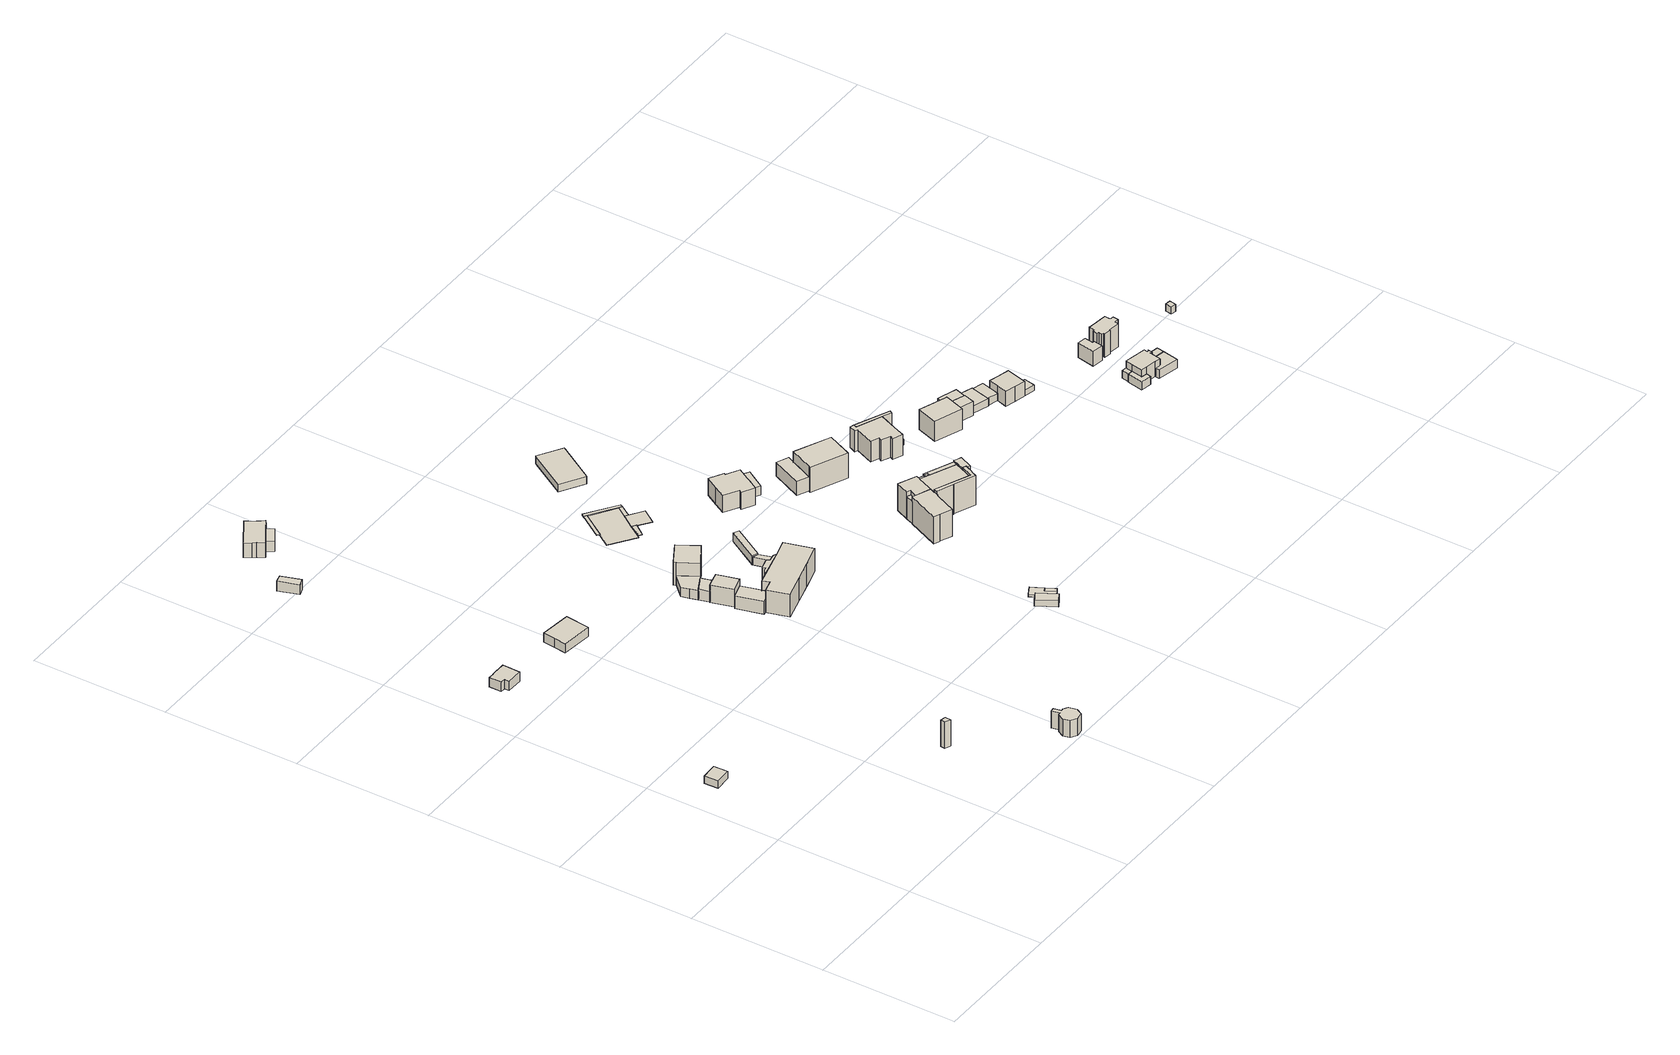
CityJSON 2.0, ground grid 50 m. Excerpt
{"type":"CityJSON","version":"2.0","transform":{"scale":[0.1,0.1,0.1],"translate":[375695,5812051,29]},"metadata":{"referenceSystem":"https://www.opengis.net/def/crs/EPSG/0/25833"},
"CityObjects":{
"building1":{"type":"Building","attributes":{"Gemeindeschluessel":"11000006","BezugspunktDach":"2200","function":"31001_1000","measuredHeight":2.75,"storeysAboveGround":1},"address":[{"country":"Germany","locality":"Berlin","thoroughfareNumber":"7 (6)","thoroughfareName":"Inselstraße"}],"geometry":[{"type":"Solid","lod":"1","boundaries":[[[[0,1,2,3]],[[4,5,6,7]],[[4,7,3,2]],[[5,4,2,1]],[[6,5,1,0]],[[7,6,0,3]]]]}]},
"building2":{"type":"Building","attributes":{"Gemeindeschluessel":"11000006","BezugspunktDach":"2200","function":"31001_1000","measuredHeight":3.69,"storeysAboveGround":1},"address":[{"country":"Germany","locality":"Berlin","thoroughfareNumber":"7 (2)","thoroughfareName":"Inselstraße"}],"geometry":[{"type":"Solid","lod":"1","boundaries":[[[[8,9,10,11,12,13,14,15]],[[16,17,18,19,20,21,22,23]],[[16,23,15,14]],[[17,16,14,13]],[[18,17,13,12]],[[19,18,12,11]],[[20,19,11,10]],[[21,20,10,9]],[[22,21,9,8]],[[23,22,8,15]]]]}]},
"building3":{"type":"Building","attributes":{"name":"Jugenderholungsstätte","Gemeindeschluessel":"11000006","BezugspunktDach":"2200","function":"31001_1020","measuredHeight":4.26,"storeysAboveGround":1},"address":[{"country":"Germany","locality":"Berlin","thoroughfareNumber":"7","thoroughfareName":"Inselstraße"}],"geometry":[{"type":"Solid","lod":"1","boundaries":[[[[24,25,26,27,28]],[[29,30,31,32,33]],[[29,33,28,27]],[[30,29,27,26]],[[31,30,26,25]],[[32,31,25,24]],[[33,32,24,28]]]]}]},
"building4":{"type":"Building","attributes":{"Gemeindeschluessel":"11000006","BezugspunktDach":"2200","function":"31001_1000","measuredHeight":10.37,"storeysAboveGround":1},"address":[{"country":"Germany","locality":"Berlin","thoroughfareNumber":"7 (9)","thoroughfareName":"Inselstraße"}],"geometry":[{"type":"Solid","lod":"1","boundaries":[[[[34,35,36,37]],[[38,39,40,41]],[[38,41,37,36]],[[39,38,36,35]],[[40,39,35,34]],[[41,40,34,37]]]]}]},
"building5":{"type":"Building","attributes":{"Gemeindeschluessel":"11000006","BezugspunktDach":"2200","function":"51009_1610","measuredHeight":3.86,"storeysAboveGround":0},"address":[{"country":"Germany","locality":"Berlin"}],"geometry":[{"type":"Solid","lod":"1","boundaries":[[[[42,43,44,45]],[[46,47,48,49]],[[46,49,45,44]],[[47,46,44,43]],[[48,47,43,42]],[[49,48,42,45]]]]}]},
"building6":{"type":"Building","attributes":{"Gemeindeschluessel":"11000006","BezugspunktDach":"2200","function":"31001_1000","measuredHeight":6.76,"storeysAboveGround":1},"address":[{"country":"Germany","locality":"Berlin","thoroughfareNumber":"3A (2)","thoroughfareName":"Inselstraße"}],"geometry":[{"type":"Solid","lod":"1","boundaries":[[[[50,51,52,53,54,55,56,57,58,59,60,61]],[[62,63,64,65,66,67,68,69,70,71,72,73]],[[62,73,61,60]],[[63,62,60,59]],[[64,63,59,58]],[[65,64,58,57]],[[66,65,57,56]],[[67,66,56,55]],[[68,67,55,54]],[[69,68,54,53]],[[70,69,53,52]],[[71,70,52,51]],[[72,71,51,50]],[[73,72,50,61]]]]}]},
"building7":{"type":"Building","attributes":{"Gemeindeschluessel":"11000006","function":"31001_2444"},"address":[{"country":"Germany","locality":"Berlin","thoroughfareNumber":"10 (2)","thoroughfareName":"Inselstraße"}],"children":["building7-1","building7-2"]},
"building7-1":{"type":"BuildingPart","attributes":{"BezugspunktDach":"2200","measuredHeight":7.6,"storeysAboveGround":1},"parents":["building7"],"geometry":[{"type":"MultiSurface","lod":"1","boundaries":[[[74,75,76,77,78,79,80,81,82,83,84,85,86,87,88]],[[89,90,91,92,93,94,95,96,97,98,99,100,101,102,103]],[[89,103,88,87]],[[90,89,87,86]],[[91,90,86,85]],[[92,91,85,84]],[[93,92,84,83]],[[94,93,83,82]],[[95,94,82,81]],[[96,95,81,80]],[[104,105,80,79]],[[106,104,97,79,78]],[[99,98,78,77]],[[100,99,77,76]],[[101,100,76,75]],[[102,101,75,74]],[[103,102,74,88]],[[97,96,105,104]],[[98,97,104,106]]]}]},
"building7-2":{"type":"BuildingPart","attributes":{"BezugspunktDach":"2200","measuredHeight":4.21,"storeysAboveGround":1},"parents":["building7"],"geometry":[{"type":"MultiSurface","lod":"1","boundaries":[[[107,108,109,105,104,106]],[[97,96,110,111,99,98]],[[110,96,105,109]],[[111,110,109,108]],[[99,111,108,107]],[[98,99,107,106]],[[112,97,98,106,104]],[[97,104,105,96]]]}]},
"building8":{"type":"Building","attributes":{"Gemeindeschluessel":"11000006","function":"31001_1010"},"address":[{"country":"Germany","locality":"Berlin","thoroughfareNumber":"3A, 5","thoroughfareName":"Inselstraße"}],"children":["building8-1","building8-2","building8-3","building8-4","building8-5","building8-6","building8-7","building8-8"]},
"building8-1":{"type":"BuildingPart","attributes":{"BezugspunktDach":"2200","measuredHeight":9,"storeysAboveGround":2},"parents":["building8"],"geometry":[{"type":"MultiSurface","lod":"1","boundaries":[[[113,114,115,116,117,118,119,120,121,122,123,124]],[[125,126,127,128,129,130,131,132,133,134,135,136]],[[137,138,139,124,123]],[[140,125,136,141,142]],[[143,137,123,122]],[[126,125,140,144]],[[127,126,122,121]],[[128,127,145,146,120]],[[129,128,120,119]],[[130,129,119,118]],[[131,130,118,117]],[[132,131,117,116]],[[133,132,116,115]],[[134,133,115,114]],[[135,134,114,113]],[[136,135,113,124]],[[140,142,138,137]],[[142,141,139,138]],[[144,140,137,143]],[[121,120,146,145]]]}]},
"building8-2":{"type":"BuildingPart","attributes":{"BezugspunktDach":"2200","measuredHeight":4.1,"storeysAboveGround":2},"parents":["building8"],"geometry":[{"type":"MultiSurface","lod":"1","boundaries":[[[147,148,149,150,151,152]],[[153,154,155,156,157,158]],[[153,158,152,151]],[[154,150,154,155]],[[155,149,159,160,161,162]],[[157,156,148,147]],[[158,157,147,152]],[[154,153,151,150]],[[155,154,150,149]],[[163,156,162,161,164,148]],[[164,161,160,159]]]}]},
"building8-3":{"type":"BuildingPart","attributes":{"BezugspunktDach":"2200","measuredHeight":5.88,"storeysAboveGround":2},"parents":["building8"],"geometry":[{"type":"MultiSurface","lod":"1","boundaries":[[[165,166,167,168,169]],[[161,160,170,171,156]],[[164,148,156,169,168]],[[159,164,161,168,167]],[[170,160,167,166]],[[156,171,165,169]],[[161,156,148,164]],[[160,161,164,159]],[[172,171,173,174,165]],[[170,166,174,173]]]}]},
"building8-4":{"type":"BuildingPart","attributes":{"BezugspunktDach":"2200","measuredHeight":4.37,"storeysAboveGround":2},"parents":["building8"],"geometry":[{"type":"Solid","lod":"1","boundaries":[[[[175,176,177,178]],[[179,180,181,182]],[[179,182,178,177]],[[180,179,177,176]],[[181,180,176,175]],[[182,181,175,183,184,178]],[[178,184,183,175]]]]}]},
"building8-5":{"type":"BuildingPart","attributes":{"BezugspunktDach":"2200","measuredHeight":8.11,"storeysAboveGround":2},"parents":["building8"],"geometry":[{"type":"MultiSurface","lod":"1","boundaries":[[[120,185,186,187,188,189,190,191,192,193,194,195,196,197,198,199,121]],[[200,201,202,203,204,205,206,207,208,209,210,211,212,213,214,146,145]],[[200,145,121,199]],[[201,200,199,198]],[[202,201,198,197]],[[203,202,197,196]],[[204,203,196,195]],[[205,204,195,194]],[[206,205,194,193]],[[207,206,193,192]],[[208,207,192,191]],[[209,208,191,190]],[[210,209,190,189]],[[211,210,189,188]],[[212,211,188,187]],[[213,212,187,186]],[[214,213,186,185]],[[146,214,185,120]],[[120,215,120,121]],[[145,146,215,120,121]]]}]},
"building8-6":{"type":"BuildingPart","attributes":{"BezugspunktDach":"2200","measuredHeight":6.03,"storeysAboveGround":2},"parents":["building8"],"geometry":[{"type":"MultiSurface","lod":"1","boundaries":[[[216,139,138,137,143,217,218,219]],[[220,221,144,140,142,141,222,223]],[[220,223,219,224,225]],[[221,220,218,225,226,217]],[[144,221,217,143]],[[222,141,139,216]],[[223,222,216,219]],[[225,224,219,218]],[[217,226,225,218]],[[144,143,137,140]],[[142,140,137,138]],[[141,142,138,139,227]]]}]},
"building8-7":{"type":"BuildingPart","attributes":{"BezugspunktDach":"2200","measuredHeight":8.34,"storeysAboveGround":2},"parents":["building8"],"geometry":[{"type":"MultiSurface","lod":"1","boundaries":[[[228,229,230,231,232]],[[233,234,226,224,235]],[[174,165,171,173,233,235,232,231]],[[234,233,231,230],[170,166,174,173]],[[226,234,230,229]],[[219,218,225,218,217,226,229,228]],[[235,224,228,232]],[[173,171,165,174]],[[174,166,170,173]],[[224,225,218,219]],[[226,217,218,225]]]}]},
"building8-8":{"type":"BuildingPart","attributes":{"BezugspunktDach":"2200","measuredHeight":11.06,"storeysAboveGround":2},"parents":["building8"],"geometry":[{"type":"MultiSurface","lod":"1","boundaries":[[[236,237,238,239,240]],[[184,183,155,153,241]],[[184,241,240,239]],[[183,175,178,239,238]],[[155,183,238,237]],[[153,151,150,154,150,149,237,236]],[[241,153,236,240]],[[184,178,175,183]],[[154,150,151,153]],[[155,242,149,150,154]]]}]},
"building9":{"type":"Building","attributes":{"Gemeindeschluessel":"11000006","function":"51009_1610"},"address":[{"country":"Germany","locality":"Berlin"}],"children":["building9-1","building9-2"]},
"building9-1":{"type":"BuildingPart","attributes":{"BezugspunktDach":"2200","measuredHeight":3.92,"storeysAboveGround":0},"parents":["building9"],"geometry":[{"type":"MultiSurface","lod":"1","boundaries":[[[243,244,245,246,247]],[[248,249,250,251,252]],[[248,252,247,246]],[[249,248,246,245]],[[250,249,245,244]],[[251,250,244,243]],[[253,254,243,247]],[[255,252,251,254,253]]]}]},
"building9-2":{"type":"BuildingPart","attributes":{"BezugspunktDach":"2200","measuredHeight":3.12,"storeysAboveGround":0},"parents":["building9"],"geometry":[{"type":"MultiSurface","lod":"1","boundaries":[[[256,257,254,253]],[[251,258,259,252]],[[258,251,254,257]],[[259,258,257,256]],[[252,259,256,253]],[[251,252,253,254,260]]]}]},
"building10":{"type":"Building","attributes":{"Gemeindeschluessel":"11000006","BezugspunktDach":"2200","function":"51009_1610","measuredHeight":0.164,"storeysAboveGround":0},"address":[{"country":"Germany","locality":"Berlin"}],"geometry":[{"type":"Solid","lod":"1","boundaries":[[[[261,262,263,264]],[[265,266,267,268]],[[265,268,264,263]],[[266,265,263,262]],[[267,266,262,261]],[[268,267,261,264]]]]}]},
"building11":{"type":"Building","attributes":{"Gemeindeschluessel":"11000006","BezugspunktDach":"2200","function":"51009_1610","measuredHeight":0.086,"storeysAboveGround":0},"address":[{"country":"Germany","locality":"Berlin"}],"geometry":[{"type":"Solid","lod":"1","boundaries":[[[[269,270,271,272]],[[273,274,275,276]],[[273,276,272,271]],[[274,273,271,270]],[[275,274,270,269]],[[276,275,269,272]]]]}]},
"building12":{"type":"Building","attributes":{"Gemeindeschluessel":"11000006","BezugspunktDach":"2200","function":"31001_1010","measuredHeight":0.118,"storeysAboveGround":3},"address":[{"country":"Germany","locality":"Berlin","thoroughfareNumber":"8","thoroughfareName":"Inselstraße"}],"geometry":[{"type":"Solid","lod":"1","boundaries":[[[[277,278,279,280,281,282,283]],[[284,285,286,287,288,289,290]],[[284,290,283,282]],[[285,284,282,281]],[[286,285,281,280]],[[287,286,280,279]],[[288,287,279,278]],[[289,288,278,277]],[[290,289,277,283]]]]}]},
"building13":{"type":"Building","attributes":{"Gemeindeschluessel":"11000006","BezugspunktDach":"2200","function":"31001_2444","measuredHeight":2.35,"storeysAboveGround":1},"address":[{"country":"Germany","locality":"Berlin","thoroughfareNumber":"3A (1)","thoroughfareName":"Inselstraße"}],"geometry":[{"type":"Solid","lod":"1","boundaries":[[[[291,292,293,294]],[[295,296,297,298]],[[295,298,294,293]],[[296,295,293,292]],[[297,296,292,291]],[[298,297,291,294]]]]}]},
"building14":{"type":"Building","attributes":{"Gemeindeschluessel":"11000006","BezugspunktDach":"2200","function":"51009_1610","measuredHeight":0.199,"storeysAboveGround":0},"address":[{"country":"Germany","locality":"Berlin"}],"geometry":[{"type":"Solid","lod":"1","boundaries":[[[[299,300,301,302,303,304]],[[305,306,307,308,309,310]],[[305,310,304,303]],[[306,305,303,302]],[[307,306,302,301]],[[308,307,301,300]],[[309,308,300,299]],[[310,309,299,304]]]]}]},
"building15":{"type":"Building","attributes":{"Gemeindeschluessel":"11000006","BezugspunktDach":"2200","function":"31001_1313","measuredHeight":0.756,"storeysAboveGround":1},"address":[{"country":"Germany","locality":"Berlin","thoroughfareNumber":"1A (2)","thoroughfareName":"Inselstraße"}],"geometry":[{"type":"Solid","lod":"1","boundaries":[[[[311,312,313,314,315,316]],[[317,318,319,320,321,322]],[[317,322,316,315]],[[318,317,315,314]],[[319,318,314,313]],[[320,319,313,312]],[[321,320,312,311]],[[322,321,311,316]]]]}]},
"building16":{"type":"Building","attributes":{"Gemeindeschluessel":"11000006","BezugspunktDach":"2200","function":"51009_1610","measuredHeight":0.513,"storeysAboveGround":0},"address":[{"country":"Germany","locality":"Berlin"}],"geometry":[{"type":"Solid","lod":"1","boundaries":[[[[262,323,324,325,326,263]],[[327,328,329,286,285,330]],[[327,330,263,326]],[[328,327,326,325]],[[329,328,325,324]],[[286,329,324,323]],[[285,286,323,262]],[[330,285,262,263]]]]}]},
"building17":{"type":"Building","attributes":{"Gemeindeschluessel":"11000006","BezugspunktDach":"2200","function":"51009_1610","measuredHeight":0.758,"storeysAboveGround":0},"address":[{"country":"Germany","locality":"Berlin"}],"geometry":[{"type":"Solid","lod":"1","boundaries":[[[[312,331,314,313]],[[318,332,320,319]],[[318,319,313,314]],[[332,318,314,331]],[[320,332,331,312]],[[319,320,312,313]]]]}]},
"building18":{"type":"Building","attributes":{"Gemeindeschluessel":"11000006","BezugspunktDach":"2200","function":"51009_1610","measuredHeight":0.338,"storeysAboveGround":0},"address":[{"country":"Germany","locality":"Berlin"}],"geometry":[{"type":"Solid","lod":"1","boundaries":[[[[306,324,323,305]],[[280,333,334,279]],[[280,279,305,323]],[[333,280,323,324]],[[334,333,324,306]],[[279,334,306,305]]]]}]},
"building19":{"type":"Building","attributes":{"Gemeindeschluessel":"11000006","BezugspunktDach":"2200","function":"31001_1010","measuredHeight":7.37,"storeysAboveGround":2},"address":[{"country":"Germany","locality":"Berlin","thoroughfareNumber":"6A","thoroughfareName":"Inselstraße"}],"geometry":[{"type":"Solid","lod":"1","boundaries":[[[[335,336,337,338,339,340,341,342,343,344,345,346]],[[347,348,349,350,351,352,353,354,355,356,357,358]],[[347,358,346,345]],[[348,347,345,344]],[[349,348,344,343]],[[350,349,343,342]],[[351,350,342,341]],[[352,351,341,340]],[[353,352,340,339]],[[354,353,339,338]],[[355,354,338,337]],[[356,355,337,336]],[[357,356,336,335]],[[358,357,335,346]]]]}]},
"building20":{"type":"Building","attributes":{"Gemeindeschluessel":"11000006","BezugspunktDach":"2200","function":"31001_2444","measuredHeight":3,"storeysAboveGround":1},"address":[{"country":"Germany","locality":"Berlin","thoroughfareNumber":"8 (1)","thoroughfareName":"Inselstraße"}],"geometry":[{"type":"Solid","lod":"1","boundaries":[[[[359,360,361,362,363,364]],[[365,366,367,368,369,370]],[[365,370,364,363]],[[366,365,363,362]],[[367,366,362,361]],[[368,367,361,360]],[[369,368,360,359]],[[370,369,359,364]]]]}]},
"building21":{"type":"Building","attributes":{"Gemeindeschluessel":"11000006","BezugspunktDach":"2200","function":"31001_2463","measuredHeight":3.41,"storeysAboveGround":1},"address":[{"country":"Germany","locality":"Berlin","thoroughfareNumber":"6A (1)","thoroughfareName":"Inselstraße"}],"geometry":[{"type":"Solid","lod":"1","boundaries":[[[[371,372,373,374,375,376]],[[377,378,379,380,381,382]],[[377,382,376,375]],[[378,377,375,374]],[[379,378,374,373]],[[380,379,373,372]],[[381,380,372,371]],[[382,381,371,376]]]]}]},
"building22":{"type":"Building","attributes":{"Gemeindeschluessel":"11000006","function":"31001_1010"},"address":[{"country":"Germany","locality":"Berlin","thoroughfareNumber":"1A, 3","thoroughfareName":"Inselstraße"}],"children":["building22-1","building22-2","building22-3","building22-4","building22-5","building22-6","building22-7","building22-8"]},
"building22-1":{"type":"BuildingPart","attributes":{"BezugspunktDach":"2200","measuredHeight":10.63,"storeysAboveGround":2},"parents":["building22"],"geometry":[{"type":"MultiSurface","lod":"1","boundaries":[[[383,384,385,386,387,388,389]],[[390,391,392,393,394,395,396]],[[389,397,389,398]],[[391,390,399,400,401,402,388,387]],[[396,389,383,403,383,389]],[[404,396,397,389,398,405]],[[405,398,388,390,406]],[[402,401,400,399]],[[407,392,408,391,387,386]],[[409,393,410,411,385]],[[412,392,386,411,410]],[[393,385,384,394]],[[394,384,383,395]],[[403,383,413]]]}]},
"building22-2":{"type":"BuildingPart","attributes":{"BezugspunktDach":"2200","measuredHeight":8.77,"storeysAboveGround":2},"parents":["building22"],"geometry":[{"type":"MultiSurface","lod":"1","boundaries":[[[401,414,415,416,417,402]],[[418,419,420,421,400,399]],[[419,418,417,416]],[[418,399,402,417]],[[422,420,419,416,415]],[[421,420,415,414]],[[400,421,414,401]],[[423,399,400,401,402]]]}]},
"building22-3":{"type":"BuildingPart","attributes":{"BezugspunktDach":"2200","measuredHeight":8.85,"storeysAboveGround":2},"parents":["building22"],"geometry":[{"type":"Solid","lod":"1","boundaries":[[[[424,425,426,427]],[[428,429,430,431]],[[428,431,427,426]],[[429,428,426,425]],[[429,425,424,430]],[[431,430,424,427]]]]}]},
"building22-4":{"type":"BuildingPart","attributes":{"BezugspunktDach":"2200","measuredHeight":10.6,"storeysAboveGround":2},"parents":["building22"],"geometry":[{"type":"MultiSurface","lod":"1","boundaries":[[[432,433,434,435,436,437,383,389,398,438,439,440,441]],[[442,431,430,405,396,395,443,444,445,446,447,448,449]],[[442,449,441,440]],[[431,442,440,439]],[[424,427,439,438]],[[444,443,437,436]],[[445,444,436,435]],[[446,445,435,434]],[[447,446,434,433]],[[448,447,433,432]],[[449,448,432,441]],[[430,431,427,424]],[[405,430,438,398]],[[396,405,398,389]],[[389,383,395,396]],[[443,395,383,437]]]}]},
"building22-5":{"type":"BuildingPart","attributes":{"BezugspunktDach":"2200","measuredHeight":10.68,"storeysAboveGround":2},"parents":["building22"],"geometry":[{"type":"MultiSurface","lod":"1","boundaries":[[[450,438,398,388,451,452,453,454]],[[455,456,457,390,405,430,429,428]],[[455,428,454,453]],[[456,455,453,452]],[[457,456,452,451]],[[390,457,451,388],[418,399,402,417]],[[430,438,398,405,398,438]],[[425,424,438,450]],[[426,425,450,454]],[[402,399,418,417]],[[405,458,390,388,398]],[[429,430,424,425]],[[428,429,425,426]]]}]},
"building22-6":{"type":"BuildingPart","attributes":{"BezugspunktDach":"2200","measuredHeight":10.63,"storeysAboveGround":2},"parents":["building22"],"geometry":[{"type":"MultiSurface","lod":"1","boundaries":[[[459,387,386,460,461,462]],[[463,464,392,391,465,466]],[[416,415,462,461]],[[463,466,467,420,419]],[[464,463,461,460]],[[465,391,468,400,421,414,401,387,459]],[[415,414,459,462]],[[466,465,421,420]],[[419,420,467,415,416]],[[460,386,392,464]],[[469,391,470,392,386,387]],[[401,414,421,400,468]],[[420,421,414,415]]]}]},
"building22-7":{"type":"BuildingPart","attributes":{"BezugspunktDach":"2200","measuredHeight":11.89,"storeysAboveGround":2},"parents":["building22"],"geometry":[{"type":"MultiSurface","lod":"1","boundaries":[[[471,472,473,474,475,476,477]],[[410,464,478,479,480,481,393]],[[411,385,393,477,476]],[[460,386,411,410,476,475]],[[478,464,475,474]],[[479,478,474,473]],[[480,479,473,472]],[[481,480,472,471]],[[410,393,385,411]],[[410,411,386,392,482]],[[464,392,386,460]],[[393,481,471,477]]]}]},
"building22-8":{"type":"BuildingPart","attributes":{"BezugspunktDach":"2200","measuredHeight":11.72,"storeysAboveGround":2},"parents":["building22"],"geometry":[{"type":"MultiSurface","lod":"1","boundaries":[[[483,484,485,486,487,488,489,490,491,492]],[[395,394,393,481,493,494,495,496,497,443]],[[395,383,437,492,491]],[[394,384,383,395,491,490]],[[393,385,384,394,490,489]],[[471,477,393,489,488]],[[493,481,488,487]],[[494,493,487,486]],[[495,494,486,485]],[[496,495,485,484]],[[497,496,484,483]],[[443,497,483,492]],[[443,437,383,395]],[[395,383,384,394]],[[394,384,385,393]],[[498,481,393,477,471]]]}]},
"building23":{"type":"Building","attributes":{"Gemeindeschluessel":"11000006","function":"31001_1010"},"address":[{"country":"Germany","locality":"Berlin","thoroughfareNumber":"6","thoroughfareName":"Inselstraße"}],"children":["building23-1","building23-2"]},
"building23-1":{"type":"BuildingPart","attributes":{"BezugspunktDach":"2200","measuredHeight":9.88,"storeysAboveGround":3},"parents":["building23"],"geometry":[{"type":"MultiSurface","lod":"1","boundaries":[[[499,500,501,502,503]],[[504,505,506,507,508]],[[504,508,503,502]],[[509,510,511,502,501]],[[505,504,512,513,514,515,509]],[[506,505,501,500]],[[507,506,500,499]],[[508,507,499,503]],[[509,515,514,510]],[[511,510,514,513,512]]]}]},
"building23-2":{"type":"BuildingPart","attributes":{"BezugspunktDach":"2200","measuredHeight":6.49,"storeysAboveGround":3},"parents":["building23"],"geometry":[{"type":"Solid","lod":"1","boundaries":[[[[511,510,509,516,517,518]],[[519,520,515,514,513,521]],[[519,521,518,517]],[[520,519,517,516]],[[515,520,516,509]],[[521,513,511,518]],[[514,515,509,510]],[[513,514,510,511]]]]}]},
"building24":{"type":"Building","attributes":{"Gemeindeschluessel":"11000006","BezugspunktDach":"2200","function":"31001_1010","measuredHeight":8.14,"storeysAboveGround":2},"address":[{"country":"Germany","locality":"Berlin","thoroughfareNumber":"4A","thoroughfareName":"Inselstraße"}],"geometry":[{"type":"Solid","lod":"1","boundaries":[[[[522,523,524,525,526,527,528,529,530,531,532,533,534]],[[535,536,537,538,539,540,541,542,543,544,545,546,547]],[[535,547,534,533]],[[536,535,533,532]],[[537,536,532,531]],[[538,537,531,530]],[[539,538,530,529]],[[540,539,529,528]],[[541,540,528,527]],[[542,541,527,526]],[[543,542,526,525]],[[544,543,525,524]],[[545,544,524,523]],[[546,545,523,522]],[[547,546,522,534]]]]}]},
"building25":{"type":"Building","attributes":{"Gemeindeschluessel":"11000006","BezugspunktDach":"2200","function":"51009_1610","measuredHeight":7.48,"storeysAboveGround":0},"address":[{"country":"Germany","locality":"Berlin"}],"geometry":[{"type":"Solid","lod":"1","boundaries":[[[[528,548,549,530,529]],[[550,551,552,553,554]],[[550,554,529,530]],[[551,550,530,549]],[[552,551,549,548]],[[553,552,548,528]],[[554,553,528,529]]]]}]},
"building26":{"type":"Building","attributes":{"Gemeindeschluessel":"11000006","BezugspunktDach":"2200","function":"31001_2463","measuredHeight":2.17,"storeysAboveGround":1},"address":[{"country":"Germany","locality":"Berlin","thoroughfareNumber":"4A (1)","thoroughfareName":"Inselstraße"}],"geometry":[{"type":"Solid","lod":"1","boundaries":[[[[555,556,557,558]],[[540,559,560,541]],[[540,541,558,557]],[[559,540,557,556]],[[560,559,556,555]],[[541,560,555,558]]]]}]},
"building27":{"type":"Building","attributes":{"Gemeindeschluessel":"11000006","function":"31001_1010"},"address":[{"country":"Germany","locality":"Berlin","thoroughfareNumber":"4","thoroughfareName":"Inselstraße"}],"children":["building27-1","building27-2","building27-3"]},
"building27-1":{"type":"BuildingPart","attributes":{"BezugspunktDach":"2200","measuredHeight":8.43,"storeysAboveGround":1},"parents":["building27"],"geometry":[{"type":"MultiSurface","lod":"1","boundaries":[[[561,562,563,564,565,566]],[[567,568,569,570,571,572]],[[567,572,566,565]],[[568,567,565,564]],[[569,568,564,563]],[[570,573,574,563,562]],[[571,570,562,561]],[[572,571,561,566]],[[569,574,573,570]]]}]},
"building27-2":{"type":"BuildingPart","attributes":{"BezugspunktDach":"2200","measuredHeight":5.52,"storeysAboveGround":1},"parents":["building27"],"geometry":[{"type":"MultiSurface","lod":"1","boundaries":[[[575,576,574,573]],[[569,577,578,570]],[[577,579,580,569,574,576]],[[578,577,576,575]],[[570,578,575,573]],[[569,581,570,573,574]],[[569,580,579,577,582]]]}]},
"building27-3":{"type":"BuildingPart","attributes":{"BezugspunktDach":"2200","measuredHeight":5.83,"storeysAboveGround":1},"parents":["building27"],"geometry":[{"type":"MultiSurface","lod":"1","boundaries":[[[579,583,584,585,586]],[[587,588,589,577,568]],[[587,568,586,585]],[[588,587,585,584]],[[589,588,584,583]],[[577,589,583,579]],[[568,569,580,586]],[[577,579,580,569]]]}]},
"building28":{"type":"Building","attributes":{"Gemeindeschluessel":"11000006","BezugspunktDach":"2200","function":"31001_2463","measuredHeight":2.92,"storeysAboveGround":1},"address":[{"country":"Germany","locality":"Berlin","thoroughfareNumber":"4 (1)","thoroughfareName":"Inselstraße"}],"geometry":[{"type":"Solid","lod":"1","boundaries":[[[[590,591,592,593,594,595]],[[589,596,597,598,599,600]],[[589,600,595,594]],[[596,589,594,593]],[[597,596,593,592]],[[598,597,592,591]],[[599,598,591,590]],[[600,599,590,595]]]]}]},
"building29":{"type":"Building","attributes":{"Gemeindeschluessel":"11000006","BezugspunktDach":"2200","function":"31001_2463","measuredHeight":2.87,"storeysAboveGround":1},"address":[{"country":"Germany","locality":"Berlin","thoroughfareNumber":"2A (1)","thoroughfareName":"Inselstraße"}],"geometry":[{"type":"Solid","lod":"1","boundaries":[[[[601,602,603,604,605,606]],[[607,608,609,610,611,612]],[[607,612,606,605]],[[608,607,605,604]],[[609,608,604,603]],[[610,609,603,602]],[[611,610,602,601]],[[612,611,601,606]]]]}]},
"building30":{"type":"Building","attributes":{"Gemeindeschluessel":"11000006","BezugspunktDach":"2200","function":"31001_1010","measuredHeight":8.57,"storeysAboveGround":1},"address":[{"country":"Germany","locality":"Berlin","thoroughfareNumber":"2A","thoroughfareName":"Inselstraße"}],"geometry":[{"type":"Solid","lod":"1","boundaries":[[[[613,614,615,616,617,618,619]],[[611,610,620,621,622,623,624]],[[611,624,619,618]],[[610,611,618,617]],[[620,610,617,616]],[[621,620,616,615]],[[622,621,615,614]],[[623,622,614,613]],[[624,623,613,619]]]]}]},
"building31":{"type":"Building","attributes":{"Gemeindeschluessel":"11000006","BezugspunktDach":"2200","function":"31001_1000","measuredHeight":2.28,"storeysAboveGround":1},"address":[{"country":"Germany","locality":"Berlin","thoroughfareNumber":"2A (2)","thoroughfareName":"Inselstraße"}],"geometry":[{"type":"Solid","lod":"1","boundaries":[[[[625,626,627,628]],[[629,630,631,632]],[[629,632,628,627]],[[630,629,627,626]],[[631,630,626,625]],[[632,631,625,628]]]]}]},
"building32":{"type":"Building","attributes":{"Gemeindeschluessel":"11000006","BezugspunktDach":"2200","function":"51009_1610","measuredHeight":3.28,"storeysAboveGround":0},"address":[{"country":"Germany","locality":"Berlin"}],"geometry":[{"type":"Solid","lod":"1","boundaries":[[[[633,634,635,636,637,638]],[[639,640,641,642,643,644]],[[639,644,638,637]],[[640,639,637,636]],[[641,640,636,635]],[[642,641,635,634]],[[643,642,634,633]],[[644,643,633,638]]]]}]},
"building33":{"type":"Building","attributes":{"Gemeindeschluessel":"11000006","function":"31001_1010"},"address":[{"country":"Germany","locality":"Berlin","thoroughfareNumber":"1","thoroughfareName":"Inselstraße"}],"children":["building33-1","building33-2","building33-3","building33-4"]},
"building33-1":{"type":"BuildingPart","attributes":{"BezugspunktDach":"2200","measuredHeight":3.31,"storeysAboveGround":1},"parents":["building33"],"geometry":[{"type":"Solid","lod":"1","boundaries":[[[[645,646,647,648,649,650]],[[651,652,653,654,655,656]],[[652,651,649,648]],[[653,652,648,647]],[[654,653,647,646]],[[651,656,650,649]],[[654,646,645,655]],[[656,655,645,650]]]]}]},
"building33-2":{"type":"BuildingPart","attributes":{"BezugspunktDach":"2200","measuredHeight":5.96,"storeysAboveGround":1},"parents":["building33"],"geometry":[{"type":"MultiSurface","lod":"1","boundaries":[[[657,658,659,660,661,662,663,664,665,666,667,668]],[[669,670,671,672,673,674,675,676,677,678,679,680]],[[669,680,668,667]],[[681,636,667,666]],[[670,669,682,683,684]],[[671,670,666,665]],[[672,671,651,656,650,649,665,664]],[[645,650,664,663]],[[673,672,685,656,655,686]],[[646,645,663,662]],[[674,673,687,655,654]],[[688,646,662,661]],[[675,674,689,690,691]],[[692,688,661,660]],[[676,675,690,693]],[[677,676,660,659]],[[678,677,659,658]],[[679,678,658,657]],[[680,679,657,668]],[[684,683,682,636,681]],[[649,650,656,651]],[[686,655,656,685,650,645]],[[654,655,687,645,646]],[[691,690,689,646,688]],[[693,690,688,692]]]}]},
"building33-3":{"type":"BuildingPart","attributes":{"BezugspunktDach":"2200","measuredHeight":3.05,"storeysAboveGround":1},"parents":["building33"],"geometry":[{"type":"Solid","lod":"1","boundaries":[[[[636,681,694,637]],[[695,684,683,696]],[[695,696,637,694]],[[684,695,694,681]],[[696,683,636,637]],[[684,681,636,683]]]]}]},
"building33-4":{"type":"BuildingPart","attributes":{"BezugspunktDach":"2200","measuredHeight":3.22,"storeysAboveGround":1},"parents":["building33"],"geometry":[{"type":"Solid","lod":"1","boundaries":[[[[646,688,692]],[[690,689,693]],[[693,689,646,692]],[[690,693,692,688]],[[689,690,688,646]]]]}]},
"building34":{"type":"Building","attributes":{"Gemeindeschluessel":"11000006","BezugspunktDach":"2200","function":"51009_1610","measuredHeight":3.42,"storeysAboveGround":0},"address":[{"country":"Germany","locality":"Berlin"}],"geometry":[{"type":"Solid","lod":"1","boundaries":[[[[697,647,646,692,698,699,700]],[[678,677,676,674,701,702,703]],[[678,703,700,699]],[[677,678,699,698]],[[676,677,698,692]],[[674,676,692,646]],[[701,674,646,647]],[[702,701,647,697]],[[703,702,697,700]]]]}]},
"building35":{"type":"Building","attributes":{"Gemeindeschluessel":"11000006","BezugspunktDach":"2200","function":"31001_2463","measuredHeight":7.91,"storeysAboveGround":1},"address":[{"country":"Germany","locality":"Berlin","thoroughfareNumber":"2 (2)","thoroughfareName":"Inselstraße"}],"geometry":[{"type":"Solid","lod":"1","boundaries":[[[[704,705,706,707,708,709]],[[710,711,712,713,714,715]],[[710,715,709,708]],[[711,710,708,707]],[[712,711,707,706]],[[713,712,706,705]],[[714,713,705,704]],[[715,714,704,709]]]]}]},
"building36":{"type":"Building","attributes":{"Gemeindeschluessel":"11000006","BezugspunktDach":"2200","function":"31001_1010","measuredHeight":9.13,"storeysAboveGround":2},"address":[{"country":"Germany","locality":"Berlin","thoroughfareNumber":"2","thoroughfareName":"Inselstraße"}],"geometry":[{"type":"Solid","lod":"1","boundaries":[[[[716,717,718,719,720,721,722,723,724,725,726,727,728,729,730,731,732]],[[733,734,735,736,737,738,739,740,741,742,743,744,745,746,747,748,749]],[[733,749,732,731]],[[734,733,731,730]],[[735,734,730,729]],[[736,735,729,728]],[[737,736,728,727]],[[738,737,727,726]],[[739,738,726,725]],[[740,739,725,724]],[[741,740,724,723]],[[742,741,723,722]],[[743,742,722,721]],[[744,743,721,720]],[[745,744,720,719]],[[746,745,719,718]],[[747,746,718,717]],[[748,747,717,716]],[[749,748,716,732]]]]}]},
"building37":{"type":"Building","attributes":{"Gemeindeschluessel":"11000006","BezugspunktDach":"2200","function":"31001_1000","measuredHeight":2.81,"storeysAboveGround":1},"address":[{"country":"Germany","locality":"Berlin","thoroughfareNumber":"2 (1)","thoroughfareName":"Inselstraße"}],"geometry":[{"type":"Solid","lod":"1","boundaries":[[[[750,751,752,753]],[[754,755,756,757]],[[754,757,753,752]],[[755,754,752,751]],[[756,755,751,750]],[[757,756,750,753]]]]}]}
},
"vertices":[
[118,804,43],[178,808,43],[176,859,43],[116,856,43],[176,859,15],[178,808,15],[118,804,15],[116,856,15],
[20,1552,201],[20,1534,201],[79,1533,201],[81,1598,201],[22,1599,201],[22,1597,201],[3,1598,201],[2,1553,201],[3,1598,164],[22,1597,164],[22,1599,164],[81,1598,164],[79,1533,164],[20,1534,164],[20,1552,164],[2,1553,164],
[388,1476,210],[398,1564,210],[285,1577,210],[280,1533,210],[274,1489,210],[280,1533,174],[285,1577,174],[398,1564,174],[388,1476,174],[274,1489,174],
[710,309,120],[711,332,120],[691,335,120],[690,319,120],[691,335,16],[711,332,16],[710,309,16],[690,319,16],
[79,2368,206],[106,2377,206],[82,2448,206],[55,2441,206],[82,2448,167],[106,2377,167],[79,2368,167],[55,2441,167],
[963,22,78],[985,8,78],[1011,12,78],[1024,36,78],[1018,65,78],[1001,75,78],[992,74,78],[986,102,78],[973,100,78],[979,71,78],[970,70,78],[957,47,78],[970,70,10],[979,71,10],[973,100,10],[986,102,10],[992,74,10],[1001,75,10],[1018,65,10],[1024,36,10],[1011,12,10],[985,8,10],[963,22,10],[957,47,10],
[339,2720,67],[347,2709,67],[362,2685,67],[389,2702,67],[388,2702,67],[442,2737,67],[443,2736,67],[461,2750,67],[452,2761,67],[444,2772,67],[443,2772,67],[435,2783,67],[428,2795,67],[421,2807,67],[323,2744,67],[421,2807,9],[428,2795,9],[435,2783,9],[443,2772,9],[444,2772,9],[452,2761,9],[461,2750,9],[443,2736,9],[442,2737,9],[388,2702,9],[389,2702,9],[362,2685,9],[347,2709,9],[339,2720,9],[323,2744,9],[442,2737,51],[443,2736,51],[388,2702,51],
[389,2702,51],[405,2678,51],[458,2713,51],[458,2713,9],[405,2678,9],[442,2737,39],
[967,1088,139],[1056,1113,139],[1130,1134,139],[1214,1157,139],[1185,1260,139],[1180,1259,139],[1159,1253,139],[1121,1242,139],[1017,1214,139],[978,1204,139],[986,1178,139],[945,1167,139],[986,1178,49],[978,1204,49],[1017,1214,49],[1121,1242,49],[1159,1253,49],[1180,1259,49],[1185,1260,49],[1214,1157,49],[1130,1134,49],[1056,1113,49],[967,1088,49],[945,1167,49],[986,1178,102],[958,1171,102],[945,1167,102],[986,1178,52],[945,1167,52],[958,1171,52],[978,1204,102],[978,1204,52],[1017,1214,58],[1121,1242,58],
[864,1403,96],[872,1375,96],[939,1411,96],[919,1444,96],[899,1477,96],[856,1432,96],[899,1477,59],[919,1444,59],[939,1411,59],[872,1375,59],[864,1403,59],[856,1432,59],[924,1403,96],[924,1403,59],[898,1389,59],[876,1377,59],[872,1375,80],[898,1389,96],
[882,1338,102],[938,1353,102],[924,1403,102],[898,1389,102],[872,1375,102],[938,1353,59],[882,1338,59],[882,1338,93],[910,1346,59],[910,1346,102],
[1019,1461,102],[1036,1472,102],[990,1543,102],[974,1533,102],[990,1543,58],[1036,1472,58],[1019,1461,58],[974,1533,58],[1019,1461,59],[974,1533,59],
[1118,1244,139],[1114,1246,139],[1110,1247,139],[1107,1247,139],[1084,1242,139],[1079,1253,139],[1074,1252,139],[1044,1244,139],[1039,1242,139],[1041,1231,139],[1036,1230,139],[1031,1228,139],[1027,1225,139],[1023,1222,139],[1020,1218,139],[1020,1218,58],[1023,1222,58],[1027,1225,58],[1031,1228,58],[1036,1230,58],[1041,1231,58],[1039,1242,58],[1044,1244,58],[1074,1252,58],[1079,1253,58],[1084,1242,58],[1107,1247,58],[1110,1247,58],[1114,1246,58],[1118,1244,58],[1121,1242,107],
[931,1163,102],[959,1275,102],[931,1267,102],[904,1259,102],[931,1267,52],[959,1275,52],[931,1163,52],[904,1259,52],[904,1259,58],[931,1267,58],[959,1275,58],[945,1167,98],
[904,1259,128],[959,1275,128],[938,1353,128],[910,1346,128],[882,1338,128],[910,1346,58],[938,1353,58],[882,1338,58],
[899,1477,148],[939,1411,148],[1019,1461,148],[974,1533,148],[894,1486,148],[894,1486,59],[939,1411,74],
[1156,1336,83],[1224,1451,83],[1214,1457,83],[1204,1462,83],[1135,1343,83],[1204,1462,48],[1214,1457,48],[1224,1451,48],[1156,1336,48],[1135,1343,48],[1135,1343,79],[1156,1336,79],[1135,1343,61],
[1159,1253,79],[1180,1259,79],[1180,1259,48],[1159,1253,48],[1156,1336,69],
[1026,1850,28],[1088,1941,28],[1079,1947,28],[1018,1857,28],[1079,1947,26],[1088,1941,26],[1026,1850,26],[1018,1857,26],
[1095,1735,32],[1127,1778,32],[1114,1787,32],[1084,1742,32],[1114,1787,31],[1127,1778,31],[1095,1735,31],[1084,1742,31],
[1084,1742,25],[1114,1787,25],[1150,1838,25],[1180,1881,25],[1088,1941,25],[1026,1850,25],[995,1805,25],[1026,1850,23],[1088,1941,23],[1180,1881,23],[1150,1838,23],[1114,1787,23],[1084,1742,23],[995,1805,23],
[1521,432,38],[1553,451,38],[1514,518,38],[1482,499,38],[1514,518,14],[1553,451,14],[1521,432,14],[1482,499,14],
[1127,1778,30],[1171,1746,30],[1209,1798,30],[1161,1830,30],[1150,1838,30],[1114,1787,30],[1150,1838,28],[1161,1830,28],[1209,1798,28],[1171,1746,28],[1127,1778,28],[1114,1787,28],
[1557,465,21],[1579,477,21],[1559,512,21],[1573,519,21],[1549,563,21],[1513,544,21],[1549,563,13],[1573,519,13],[1559,512,13],[1579,477,13],[1557,465,13],[1513,544,13],
[1180,1881,28],[1190,1874,28],[1195,1883,28],[1086,1958,28],[1086,1958,23],[1195,1883,23],[1190,1874,23],[1079,1947,23],
[1592,484,21],[1592,484,13],
[1190,1874,25],[1161,1830,25],
[1390,1559,96],[1384,1549,96],[1428,1524,96],[1449,1560,96],[1458,1576,96],[1482,1618,96],[1435,1644,96],[1439,1649,96],[1398,1672,96],[1389,1677,96],[1361,1630,96],[1337,1588,96],[1361,1630,29],[1389,1677,29],[1398,1672,29],[1439,1649,29],[1435,1644,29],[1482,1618,29],[1458,1576,29],[1449,1560,29],[1428,1524,29],[1384,1549,29],[1390,1559,29],[1337,1588,29],
[1253,2051,36],[1337,2188,36],[1340,2193,36],[1255,2246,36],[1252,2241,36],[1168,2103,36],[1252,2241,6],[1255,2246,6],[1340,2193,6],[1337,2188,6],[1253,2051,6],[1168,2103,6],
[1484,1540,62],[1512,1586,62],[1528,1611,62],[1491,1633,62],[1482,1618,62],[1449,1560,62],[1482,1618,28],[1491,1633,28],[1528,1611,28],[1512,1586,28],[1484,1540,28],[1449,1560,28],
[1704,1026,112],[1831,970,112],[1851,1014,112],[1865,1047,112],[1771,1088,112],[1738,1103,112],[1703,1026,112],[1738,1103,6],[1771,1088,6],[1865,1047,6],[1851,1014,6],[1831,970,6],[1704,1026,6],[1703,1026,6],[1703,1026,94],[1711,1043,112],[1738,1103,16],[1771,1088,16],[1771,1088,104],[1738,1103,104],[1704,1026,32],[1708,1037,6],[1711,1043,6],[1731,1088,6],[1865,1047,41],[1858,1050,6],[1851,1014,43],[1861,1038,6],[1861,1038,112],[1864,1043,6],[1704,1026,28],
[1775,1097,104],[1764,1102,104],[1766,1108,104],[1744,1118,104],[1744,1118,16],[1766,1108,16],[1764,1102,16],[1775,1097,16],[1764,1102,51],[1738,1103,23],
[1657,1066,94],[1670,1093,94],[1656,1099,94],[1644,1071,94],[1656,1099,6],[1670,1093,6],[1657,1066,6],[1644,1071,6],
[1613,945,112],[1614,946,112],[1658,927,112],[1694,1008,112],[1696,1008,112],[1699,1014,112],[1657,1066,112],[1644,1071,112],[1643,1069,112],[1592,954,112],[1643,1069,6],[1699,1014,6],[1696,1008,6],[1694,1008,6],[1658,927,6],[1614,946,6],[1613,945,6],[1592,954,6],
[1670,1093,112],[1744,1118,112],[1679,1146,112],[1677,1147,112],[1656,1099,112],[1677,1147,6],[1679,1146,6],[1744,1118,6],[1713,1047,6],
[1775,1097,112],[1872,1062,112],[1766,1108,112],[1764,1102,112],[1766,1108,6],[1872,1062,6],[1775,1097,6],[1764,1102,6],[1764,1102,71],[1771,1088,82],[1771,1088,41],[1778,1085,6],
[1862,1009,118],[1877,1003,118],[1898,1050,118],[1883,1057,118],[1872,1062,118],[1861,1038,118],[1851,1014,118],[1883,1057,6],[1898,1050,6],[1877,1003,6],[1862,1009,6],[1863,1042,6],
[1758,988,123],[1759,990,123],[1837,956,123],[1848,980,123],[1849,979,123],[1862,1009,123],[1851,1014,123],[1831,970,123],[1704,1026,123],[1699,1014,123],[1849,979,6],[1848,980,6],[1837,956,6],[1759,990,6],[1758,988,6],[1862,1009,23],
[1718,1362,120],[1759,1454,120],[1629,1512,120],[1590,1426,120],[1588,1420,120],[1590,1426,21],[1629,1512,21],[1759,1454,21],[1718,1362,21],[1588,1420,21],[1629,1512,79],[1616,1482,79],[1590,1426,79],[1590,1426,34],[1590,1426,24],[1616,1482,24],[1629,1512,24],
[1641,1538,79],[1598,1557,79],[1548,1445,79],[1598,1557,24],[1641,1538,24],[1548,1445,24],
[1862,1339,100],[1856,1327,100],[1888,1313,100],[1882,1301,100],[1918,1286,100],[1935,1329,100],[1962,1394,100],[1870,1432,100],[1875,1444,100],[1861,1449,100],[1850,1424,100],[1861,1420,100],[1832,1352,100],[1861,1420,18],[1850,1424,18],[1861,1449,18],[1875,1444,18],[1870,1432,18],[1962,1394,18],[1935,1329,18],[1918,1286,18],[1882,1301,18],[1888,1313,18],[1856,1327,18],[1862,1339,18],[1832,1352,18],
[1996,1379,100],[2001,1389,100],[1875,1444,25],[2001,1389,25],[1996,1379,25],[1962,1394,25],[1870,1432,25],
[1967,1314,40],[1996,1379,40],[1962,1394,40],[1935,1329,40],[1996,1379,18],[1967,1314,18],
[2135,1202,101],[2147,1237,101],[2161,1278,101],[2158,1279,101],[2058,1315,101],[2032,1239,101],[2058,1315,21],[2158,1279,21],[2161,1278,21],[2147,1237,21],[2135,1202,21],[2032,1239,21],[2147,1237,76],[2161,1278,76],
[2215,1214,76],[2228,1254,76],[2228,1254,21],[2215,1214,21],[2228,1254,73],[2161,1278,73],[2160,1276,21],[2220,1257,21],
[2242,1296,73],[2171,1320,73],[2165,1299,73],[2158,1279,73],[2165,1299,21],[2171,1320,21],[2242,1296,21],
[2284,1201,50],[2285,1207,50],[2301,1271,50],[2303,1275,50],[2242,1296,50],[2218,1222,50],[2303,1275,21],[2301,1271,21],[2285,1207,21],[2284,1201,21],[2218,1222,21],
[2327,1195,47],[2337,1231,47],[2346,1263,47],[2303,1275,47],[2301,1271,47],[2285,1207,47],[2301,1271,18],[2303,1275,18],[2346,1263,18],[2337,1231,18],[2327,1195,18],[2285,1207,18],
[2355,1146,76],[2394,1136,76],[2414,1211,76],[2375,1221,76],[2337,1231,76],[2327,1195,76],[2316,1156,76],[2375,1221,18],[2414,1211,18],[2394,1136,18],[2355,1146,18],[2316,1156,18],
[2434,1126,41],[2443,1167,41],[2404,1176,41],[2394,1136,41],[2404,1176,19],[2443,1167,19],[2434,1126,19],[2394,1136,19],
[2664,835,52],[2667,852,52],[2646,856,52],[2654,897,52],[2635,901,52],[2623,842,52],[2635,901,20],[2654,897,20],[2646,856,20],[2667,852,20],[2664,835,20],[2623,842,20],
[2745,897,55],[2742,880,55],[2793,870,55],[2798,897,55],[2740,908,55],[2737,893,55],[2740,908,22],[2798,897,22],[2793,870,22],[2742,880,22],[2745,897,22],[2737,893,22],
[2667,852,80],[2706,844,80],[2727,840,80],[2735,882,80],[2735,883,80],[2742,880,80],[2745,897,80],[2737,893,80],[2740,908,80],[2659,924,80],[2654,897,80],[2646,856,80],[2654,897,21],[2659,924,21],[2740,908,21],[2737,893,21],[2745,897,21],[2742,880,21],[2735,883,21],[2735,882,21],[2727,840,21],[2706,844,21],[2667,852,21],[2646,856,21],[2659,924,52],[2654,897,30],[2654,897,22],[2659,924,22],[2737,893,46],[2745,897,44],[2745,897,34],[2735,883,55],[2742,880,23],[2735,883,23],[2735,883,24],[2735,882,55],[2735,882,23],
[2640,927,52],[2640,927,22],[2635,901,22],
[2782,811,55],[2727,840,55],[2706,844,55],[2703,828,55],[2793,870,21],[2782,811,21],[2703,828,21],
[2698,1041,67],[2704,1075,67],[2696,1076,67],[2702,1109,67],[2670,1114,67],[2657,1048,67],[2670,1114,9],[2702,1109,9],[2696,1076,9],[2704,1075,9],[2698,1041,9],[2657,1048,9],
[2718,1067,98],[2715,1053,98],[2721,1051,98],[2720,1046,98],[2745,1041,98],[2747,1047,98],[2790,1040,98],[2792,1054,98],[2808,1053,98],[2810,1073,98],[2797,1076,98],[2799,1097,98],[2733,1105,98],[2724,1107,98],[2720,1086,98],[2714,1086,98],[2711,1068,98],[2714,1086,6],[2720,1086,6],[2724,1107,6],[2733,1105,6],[2799,1097,6],[2797,1076,6],[2810,1073,6],[2808,1053,6],[2792,1054,6],[2790,1040,6],[2747,1047,6],[2745,1041,6],[2720,1046,6],[2721,1051,6],[2715,1053,6],[2718,1067,6],[2711,1068,6],
[3046,991,36],[3050,1015,36],[3030,1018,36],[3027,994,36],[3030,1018,8],[3050,1015,8],[3046,991,8],[3027,994,8]
]}
